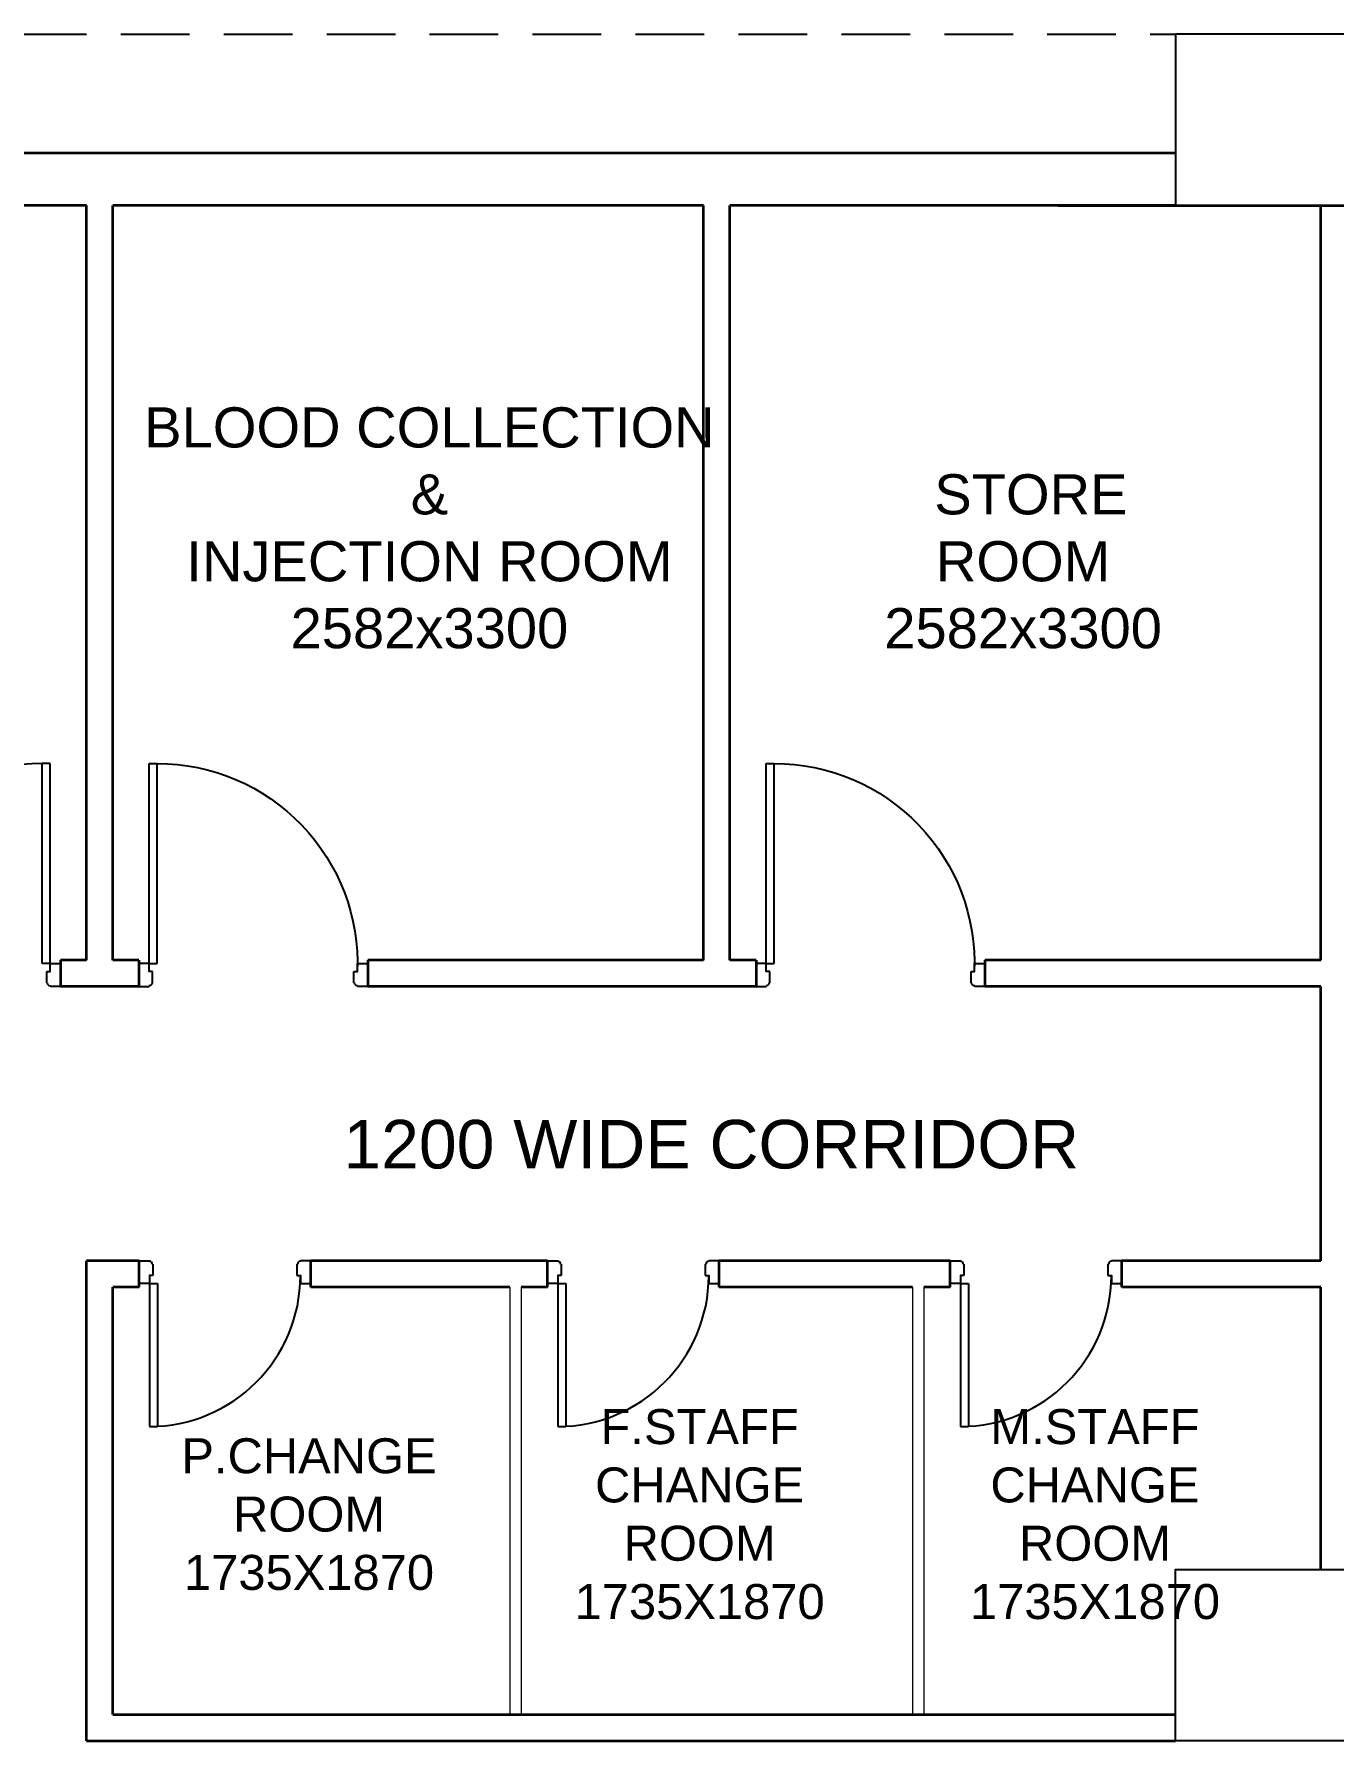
# Model space of a CAD drawing. Extents: x 3550807 to 4078732, y -628171 to -515859.
# Drawn here: x 3889336 to 3895018, y -528689 to -521224 of the extents above; entities that cross this region are included whole.
import ezdxf
from ezdxf.enums import TextEntityAlignment as Align

# ---------------------------------------------------------------- set-up
doc = ezdxf.new("R2010")
doc.units = 0
doc.header["$LTSCALE"] = 6
doc.header["$MEASUREMENT"] = 0
doc.linetypes.add('HIDDEN', pattern=[0.375, 0.25, -0.125])
doc.layers.get('0').update_dxf_attribs({"linetype": 'CONTINUOUS'})
for name, color, linetype in [('Chajja', 7, 'CONTINUOUS'), ('COL', 5, 'CONTINUOUS'), ('DIM', 7, 'CONTINUOUS'), ('DOOR', 44, 'CONTINUOUS')]:
    doc.layers.add(name, color=color, linetype=linetype)
doc.layers.add('P-Wall', color=36, linetype='CONTINUOUS', lineweight=35)
doc.layers.add('WALL', color=10, linetype='CONTINUOUS', lineweight=35)
doc.styles.add('ARIAL', font='arial.ttf')

# ---------------------------------------------------------------- blocks, each defined once
blk = doc.blocks.new('A$C19B8274B')
at = {"layer": 'DOOR', "color": 8}
for p, q in [((-45, 925), (-80, 925)), ((-80, 50), (-80, 925)), ((-45, 50), (-45, 925)), ((-45, 50), (-80, 50)), ((-955, -50), (-955, -47.5)), ((-940, -35), (-942.5, -35)), ((-60, -35), (-57.5, -35)), ((-45, -50), (-45, -47.5))]:
    blk.add_line(p, q, dxfattribs=at)
for points in [[(-940, 15), (-955, 15), (-955, 50), (-1000, 50), (-1000, -50), (-955, -50)], [(-940, -35), (-940, 15)], [(-60, 15), (-45, 15), (-45, 50), (0, 50), (0, -50), (-45, -50)], [(-60, -35), (-60, 15)]]:
    blk.add_lwpolyline(points, dxfattribs=at)
for centre, radius, start, end in [((-80, 50), 875, 90, 182.29244), ((-955, -35), 12.5, 270, 0), ((-45, -35), 12.5, 180, 270)]:
    blk.add_arc(centre, radius, start, end, dxfattribs=at)
blk = doc.blocks.new('750')
at = {"layer": 'DOOR', "color": 8}
for p, q in [((-50, 705), (-47.5, 705)), ((-35, 690), (-35, 692.5)), ((50, 45), (50, 80)), ((50, 80), (675, 80)), ((675, 45), (675, 80)), ((-50, 45), (-47.5, 45)), ((-35, 60), (-35, 57.5)), ((50, 45), (675, 45))]:
    blk.add_line(p, q, dxfattribs=at)
for points in [[(15, 690), (15, 705), (50, 705), (50, 750), (-50, 750), (-50, 705)], [(-35, 690), (15, 690)], [(15, 60), (15, 45), (50, 45), (50, 0), (-50, 0), (-50, 45)], [(-35, 60), (15, 60)]]:
    blk.add_lwpolyline(points, dxfattribs=at)
for centre, radius, start, end in [((-35, 705), 12.5, 180, 270), ((15, 45), 660, 0, 90), ((-35, 45), 12.5, 90, 180)]:
    blk.add_arc(centre, radius, start, end, dxfattribs=at)
blk = doc.blocks.new('1232')
at = {"layer": 'Chajja', "color": 8, "linetype": 'HIDDEN', "ltscale": 200}
blk.add_line((-16755, 16660.2), (-10795, 16660.2), dxfattribs=at)
at = {"layer": 'COL', "color": 8}
for points in [[(-10795, 15910.2), (-10045, 15910.2), (-10045, 16660.2), (-10795, 16660.2)], [(-10795, 9195.2), (-10795, 9945.2), (-10045, 9945.2), (-10045, 9195.2)]]:
    blk.add_lwpolyline(points, close=True, dxfattribs=at)
at = {"layer": 'P-Wall', "color": 8, "lineweight": 0}
for p, q in [((-13705, 11180.2), (-13705, 9310.2)), ((-13655, 11180.2), (-13655, 9310.2)), ((-11945, 11180.2), (-11945, 9310.2)), ((-11895, 11180.2), (-11895, 9310.2))]:
    blk.add_line(p, q, dxfattribs=at)
at = {"layer": 'WALL', "color": 8, "linetype": 'ByBlock'}
for p, q in [((-10795, 16140.2), (-16755, 16140.2)), ((-15555, 15910.2), (-17920, 15910.2)), ((-15555, 12610.2), (-15555, 15910.2)), ((-15440, 12610.2), (-15440, 15910.2)), ((-12857.5, 15910.2), (-15440, 15910.2)), ((-12857.5, 12610.2), (-12857.5, 15910.2)), ((-10795, 15910.2), (-12742.5, 15910.2)), ((-12742.5, 12610.2), (-12742.5, 15910.2)), ((-10160, 14295.2), (-10160, 15910.2)), ((-10160, 12610.2), (-10160, 14295.2)), ((-15555, 12610.2), (-15669.1, 12610.2)), ((-15669.1, 12610.2), (-15669.1, 12495.2)), ((-15555, 12610.2), (-15669.1, 12610.2)), ((-15325.9, 12610.2), (-15440, 12610.2)), ((-15325.9, 12610.2), (-15325.9, 12495.2)), ((-12857.5, 12610.2), (-14325.9, 12610.2)), ((-14325.9, 12610.2), (-14325.9, 12495.2)), ((-12628.4, 12610.2), (-12742.5, 12610.2)), ((-12628.4, 12610.2), (-12628.4, 12495.2)), ((-10160, 12610.2), (-11628.4, 12610.2)), ((-11628.4, 12610.2), (-11628.4, 12495.2)), ((-15325.9, 12495.2), (-15669.1, 12495.2)), ((-12628.4, 12495.2), (-14325.9, 12495.2)), ((-10160, 12495.2), (-11628.4, 12495.2)), ((-10160, 11295.2), (-10160, 12495.2)), ((-15555, 9195.2), (-15555, 11295.2)), ((-15325, 11295.2), (-15555, 11295.2)), ((-15325, 11180.2), (-15325, 11295.2)), ((-13540, 11295.2), (-14575, 11295.2)), ((-14575, 11180.2), (-14575, 11295.2)), ((-13540, 11180.2), (-13540, 11295.2)), ((-11780, 11295.2), (-12790, 11295.2)), ((-12790, 11180.2), (-12790, 11295.2)), ((-11780, 11180.2), (-11780, 11295.2)), ((-10160, 11295.2), (-11030, 11295.2)), ((-11030, 11180.2), (-11030, 11295.2)), ((-15440, 9310.2), (-15440, 11180.2)), ((-15325, 11180.2), (-15440, 11180.2)), ((-13705, 11180.2), (-14575, 11180.2)), ((-13540, 11180.2), (-13655, 11180.2)), ((-11945, 11180.2), (-12790, 11180.2)), ((-11780, 11180.2), (-11895, 11180.2)), ((-10160, 11180.2), (-11030, 11180.2)), ((-10160, 9945.2), (-10160, 11180.2)), ((-15440, 9310.2), (-10795, 9310.2)), ((-15555, 9195.2), (-10795, 9195.2))]:
    blk.add_line(p, q, dxfattribs=at)
at = {"layer": 'WALL', "color": 8, "lineweight": 0}
blk.add_line((-10160, 14295.2), (-10160, 14295.2), dxfattribs=at)
at = {"layer": 'WALL', "color": 8, "linetype": 'ByBlock'}
blk.add_lwpolyline([(-11307.6, 15910.2), (-7592.8, 15910.2)], dxfattribs=at)
at = {"layer": 'DOOR', "color": 8, "linetype": 'Continuous'}
blk.add_blockref('A$C19B8274B', (-15669.1, 12545.2), dxfattribs=at)
at = {"layer": 'DOOR', "color": 8, "linetype": 'Continuous', "xscale": -1}
for p in [(-15325.9, 12545.2), (-12628.4, 12545.2)]:
    blk.add_blockref('A$C19B8274B', p, dxfattribs=at)
at = {"layer": 'DOOR', "color": 8, "rotation": 270}
for p in [(-15325, 11245.2), (-13540, 11245.2), (-11780, 11245.2)]:
    blk.add_blockref('750', p, dxfattribs=at)
at = {"layer": 'DIM', "color": 8, "style": 'ARIAL'}
blk.add_text('1200 WIDE CORRIDOR', height=212.5, dxfattribs=at).set_placement((-12824, 11635), align=Align.BOTTOM_CENTER)
at = {"layer": 'DIM', "color": 8, "attachment_point": 5, "style": 'ARIAL'}
for s, insert, char_height, width in [('BLOOD COLLECTION \\P&\\PINJECTION ROOM\\P2582x3300', (-14056, 14499.8), 175.567, 2637.717), ('\\P STORE\\PROOM\\P2582x3300', (-11460.9, 14499.8), 175.57, 1589.812), ('F.STAFF\\PCHANGE\\PROOM\\P1735X1870', (-12874.9, 10186), 153, 1198.956), ('M.STAFF\\PCHANGE\\PROOM\\P1735X1870', (-11146.7, 10186), 153, 1198.956), ('P.CHANGE\\PROOM\\P1735X1870', (-14582.3, 10186), 153, 1198.956)]:
    blk.add_mtext(s, dxfattribs=dict(at, insert=insert, char_height=char_height, width=width))

msp = doc.modelspace()

# ---------------------------------------------------------------- block references
at = {"linetype": 'ByBlock'}
msp.add_blockref('1232', (3905120.1, -537884), dxfattribs=at)

doc.saveas('drawing.dxf')
